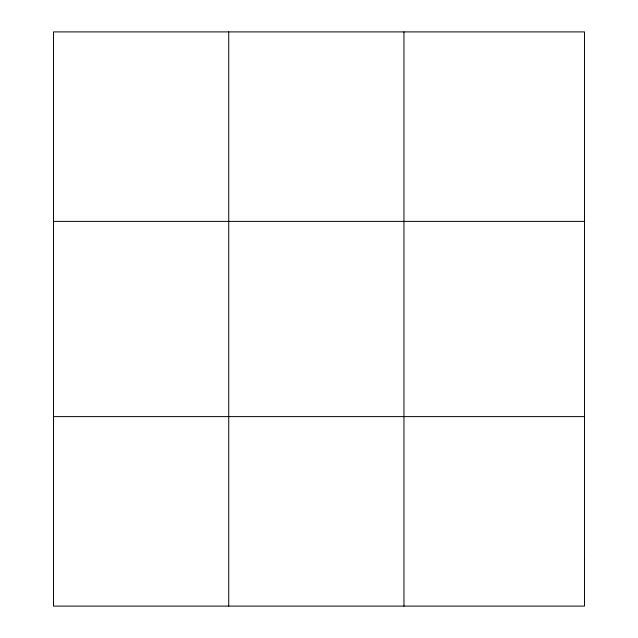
<?xml version="1.0" encoding="UTF-8"?>
<svg xmlns="http://www.w3.org/2000/svg" width="638" height="638" viewBox="0 0 638 638"><rect width="100%" height="100%" fill="white"/><g stroke="black" fill="none" stroke-linecap="round" stroke-linejoin="round"><path stroke-width="0.96" d="M228.731 31.9L228.731 606.1M403.958 31.9L403.958 606.1M53.512 221.386L584.488 221.386M53.512 416.614L584.488 416.614M584.488 558.729L584.488 606.1L53.512 606.1L53.512 31.9L584.488 31.9L584.488 558.729"/></g></svg>
